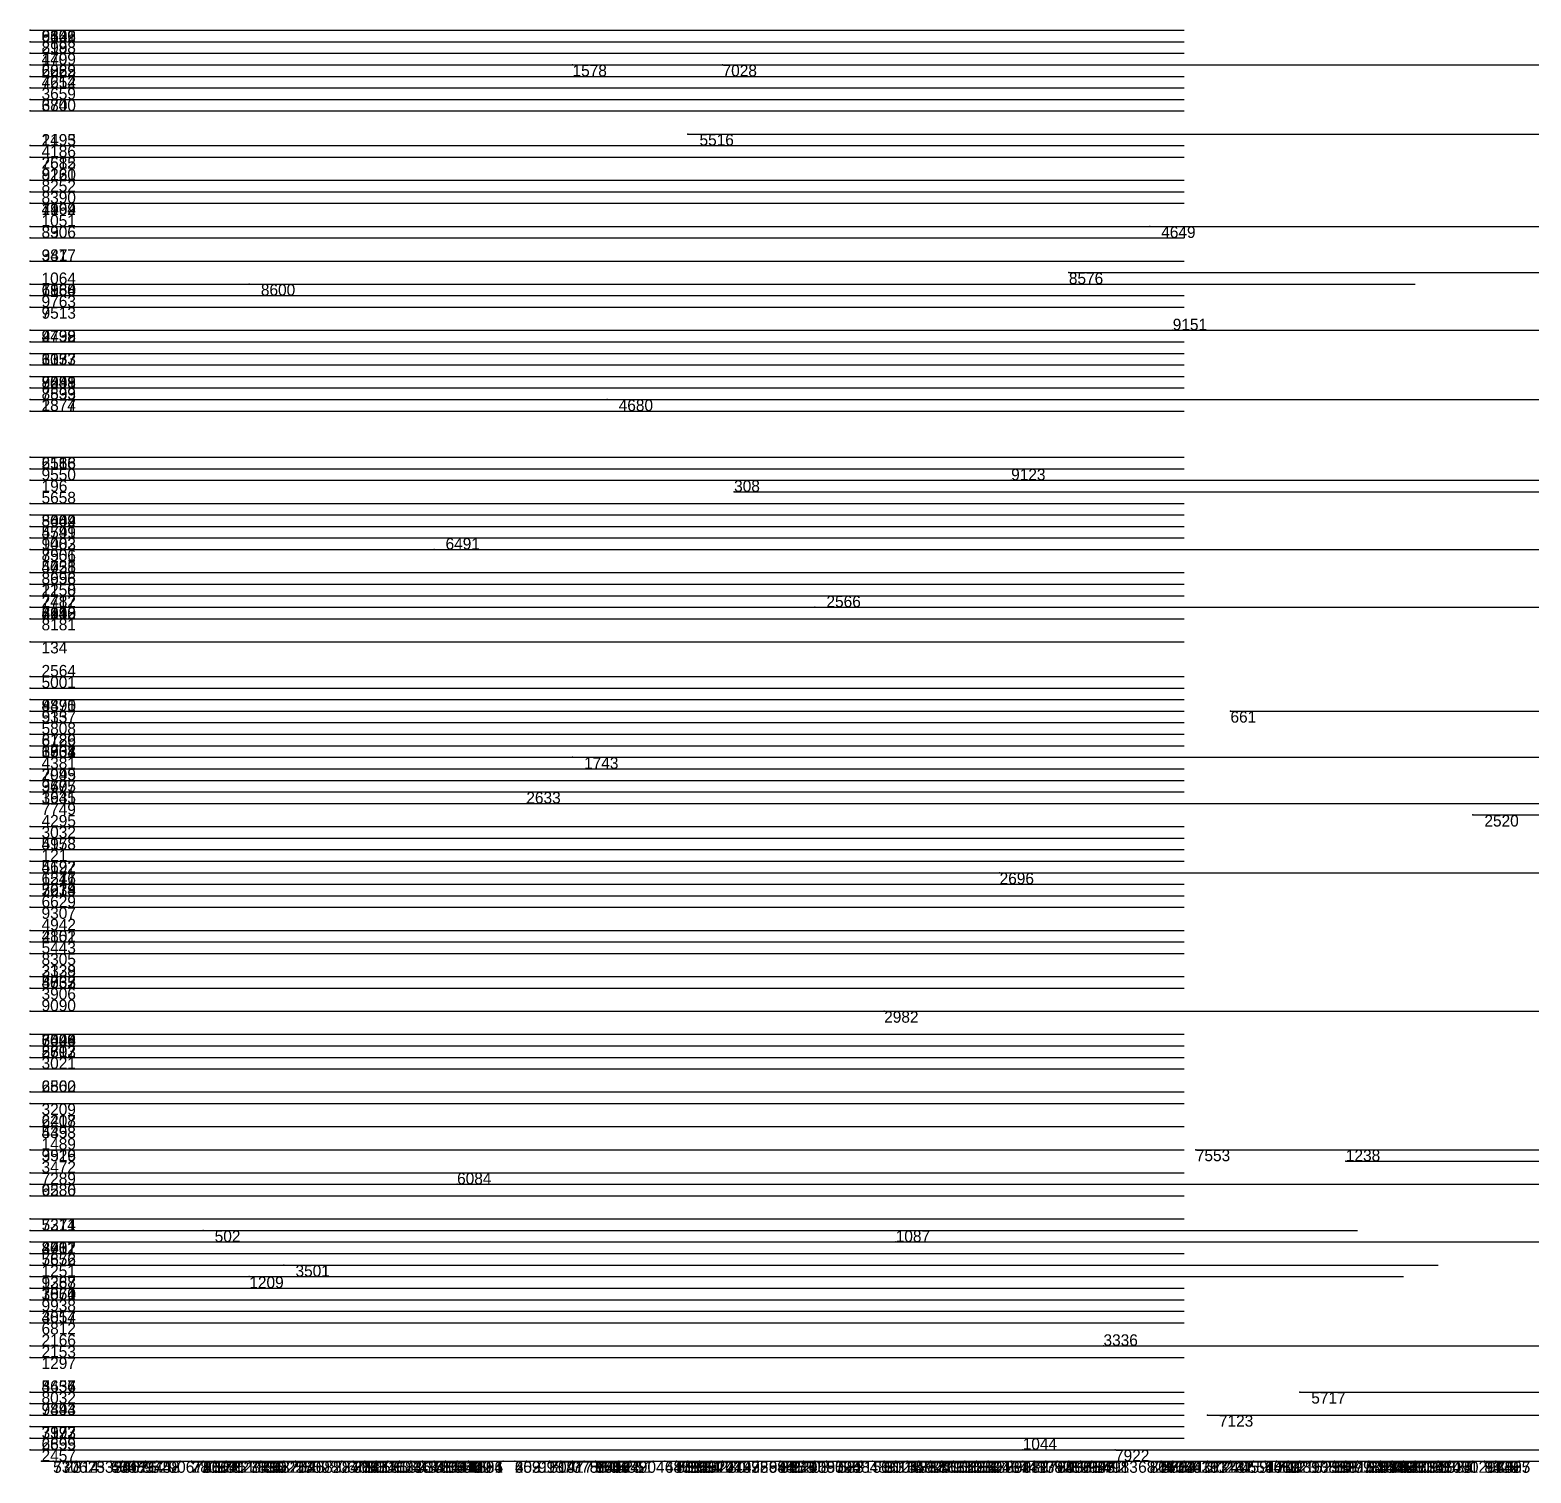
# Model space of a CAD drawing. Extents: x 0 to 1.1, y 0 to 1.
# Drawn here: x 0 to 0.13, y -0.001 to 0.124 of the extents above; entities that cross this region are included whole.
import ezdxf

# ---------------------------------------------------------------- set-up
doc = ezdxf.new("R2010")
doc.units = 0
for name, color, linetype in [('Normals', 1, 'CONTINUOUS'), ('Source_points', 5, 'CONTINUOUS'), ('Text', 3, 'CONTINUOUS')]:
    doc.layers.add(name, color=color, linetype=linetype)

msp = doc.modelspace()

# ---------------------------------------------------------------- linework, layer by layer
at = {"layer": 'Normals', "color": 1}
for p, q in [((0, 0.124, 0.31), (0.1, 0.124, 0.31)), ((0, 0.124, 0.747), (0.1, 0.124, 0.747)), ((0, 0.123, 0.093), (0.1, 0.123, 0.093)), ((0, 0.123, 0.949), (0.1, 0.123, 0.949)), ((0, 0.123, 0.295), (0.1, 0.123, 0.295)), ((0, 0.122, 0.174), (0.1, 0.122, 0.174)), ((0, 0.122, 0.249), (0.1, 0.122, 0.249)), ((0, 0.122, 0.011), (0.1, 0.122, 0.011)), ((0, 0.121, 0.569), (0.1, 0.121, 0.569)), ((0, 0.121, 0.419), (0.1, 0.121, 0.419)), ((0, 0.121, 0.749), (0.1, 0.121, 0.749)), ((0.047, 0.121), (0.147, 0.121)), ((0.06, 0.121), (0.16, 0.121)), ((0, 0.12, 0.441), (0.1, 0.12, 0.441)), ((0, 0.12, 0.558), (0.1, 0.12, 0.558)), ((0, 0.12, 0.978), (0.1, 0.12, 0.978)), ((0, 0.119, 0.64), (0.1, 0.119, 0.64)), ((0, 0.119, 0.804), (0.1, 0.119, 0.804)), ((0, 0.118, 0.289), (0.1, 0.118, 0.289)), ((0, 0.117, 0.148), (0.1, 0.117, 0.148)), ((0.057, 0.115, 1), (0.157, 0.115, 1)), ((0, 0.114, 0.23), (0.1, 0.114, 0.23)), ((0, 0.114, 0.164), (0.1, 0.114, 0.164)), ((0, 0.113, 0.527), (0.1, 0.113, 0.527)), ((0, 0.113, 0.339), (0.1, 0.113, 0.339)), ((0, 0.113, 0.217), (0.1, 0.113, 0.217)), ((0, 0.111, 0.005), (0.1, 0.111, 0.005)), ((0, 0.111, 0.486), (0.1, 0.111, 0.486)), ((0, 0.111, 0.321), (0.1, 0.111, 0.321)), ((0, 0.11, 0.503), (0.1, 0.11, 0.503)), ((0, 0.11, 0.183), (0.1, 0.11, 0.183)), ((0, 0.109, 0.52), (0.1, 0.109, 0.52)), ((0, 0.109, 0.224), (0.1, 0.109, 0.224)), ((0, 0.109, 0.433), (0.1, 0.109, 0.433)), ((0, 0.107, 0.062), (0.1, 0.107, 0.062)), ((0, 0.107, 0.801), (0.1, 0.107, 0.801)), ((0.097, 0.107), (0.197, 0.107)), ((0, 0.106, 0.697), (0.1, 0.106, 0.697)), ((0, 0.104, 0.271), (0.1, 0.104, 0.271)), ((0, 0.104, 0.7), (0.1, 0.104, 0.7)), ((0.09, 0.103, 1), (0.19, 0.103, 1)), ((0, 0.102, 0.5), (0.1, 0.102, 0.5)), ((0, 0.102, 0.689), (0.1, 0.102, 0.689)), ((0, 0.102, 0.958), (0.1, 0.102, 0.958)), ((0.019, 0.102, 1), (0.12, 0.102, 1)), ((0, 0.101, 0.664), (0.1, 0.101, 0.664)), ((0, 0.1, 0.682), (0.1, 0.1, 0.682)), ((0, 0.1, 0.706), (0.1, 0.1, 0.706)), ((0, 0.1, 0.962), (0.1, 0.1, 0.962)), ((0, 0.098, 0.589), (0.1, 0.098, 0.589)), ((0, 0.098, 0.904), (0.1, 0.098, 0.904)), ((0.099, 0.098, 1), (0.199, 0.098, 1)), ((0, 0.097, 0.017), (0.1, 0.097, 0.017)), ((0, 0.096, 0.656), (0.1, 0.096, 0.656)), ((0, 0.095, 0.297), (0.1, 0.095, 0.297)), ((0, 0.095, 0.458), (0.1, 0.095, 0.458)), ((0, 0.094, 0.62), (0.1, 0.094, 0.62)), ((0, 0.093, 0.112), (0.1, 0.093, 0.112)), ((0, 0.093, 0.495), (0.1, 0.093, 0.495)), ((0, 0.093, 0.039), (0.1, 0.093, 0.039)), ((0, 0.093, 0.035), (0.1, 0.093, 0.035)), ((0, 0.093, 0.781), (0.1, 0.093, 0.781)), ((0, 0.092, 0.348), (0.1, 0.092, 0.348)), ((0.05, 0.092), (0.15, 0.092)), ((0, 0.091, 0.871), (0.1, 0.091, 0.871)), ((0, 0.087, 0.614), (0.1, 0.087, 0.614)), ((0, 0.087, 0.826), (0.1, 0.087, 0.826)), ((0, 0.086, 0.624), (0.1, 0.086, 0.624)), ((0, 0.086, 0.839), (0.1, 0.086, 0.839)), ((0, 0.085, 0.794), (0.1, 0.085, 0.794)), ((0.085, 0.085), (0.185, 0.085)), ((0.061, 0.084, 1), (0.161, 0.084, 1)), ((0, 0.083, 0.476), (0.1, 0.083, 0.476)), ((0, 0.082, 0.618), (0.1, 0.082, 0.618)), ((0, 0.082, 0.18), (0.1, 0.082, 0.18)), ((0, 0.081, 0.743), (0.1, 0.081, 0.743)), ((0, 0.08, 0.332), (0.1, 0.08, 0.332)), ((0, 0.08, 0.372), (0.1, 0.08, 0.372)), ((0, 0.079, 0.434), (0.1, 0.079, 0.434)), ((0, 0.079, 0.347), (0.1, 0.079, 0.347)), ((0, 0.079, 0.427), (0.1, 0.079, 0.427)), ((0, 0.079, 0.705), (0.1, 0.079, 0.705)), ((0.035, 0.079), (0.135, 0.079)), ((0, 0.077, 0.689), (0.1, 0.077, 0.689)), ((0, 0.077, 0.788), (0.1, 0.077, 0.788)), ((0, 0.077, 0.612), (0.1, 0.077, 0.612)), ((0, 0.076, 0.356), (0.1, 0.076, 0.356)), ((0, 0.076, 0.127), (0.1, 0.076, 0.127)), ((0, 0.076, 0.573), (0.1, 0.076, 0.573)), ((0, 0.075, 0.433), (0.1, 0.075, 0.433)), ((0, 0.075, 0.142), (0.1, 0.075, 0.142)), ((0, 0.075, 0.444), (0.1, 0.075, 0.444)), ((0, 0.074, 0.533), (0.1, 0.074, 0.533)), ((0, 0.074, 0.889), (0.1, 0.074, 0.889)), ((0, 0.074, 0.566), (0.1, 0.074, 0.566)), ((0, 0.074, 0.839), (0.1, 0.074, 0.839)), ((0, 0.073, 0.361), (0.1, 0.073, 0.361)), ((0, 0.073, 0.815), (0.1, 0.073, 0.815)), ((0, 0.073, 0.69), (0.1, 0.073, 0.69)), ((0.068, 0.074, 1), (0.168, 0.074, 1)), ((0, 0.071, 0.243), (0.1, 0.071, 0.243)), ((0, 0.068, 0.886), (0.1, 0.068, 0.886)), ((0, 0.067, 0.049), (0.1, 0.067, 0.049)), ((0, 0.066, 0.095), (0.1, 0.066, 0.095)), ((0, 0.066, 0.15), (0.1, 0.066, 0.15)), ((0, 0.066, 0.257), (0.1, 0.066, 0.257)), ((0, 0.065, 0.784), (0.1, 0.065, 0.784)), ((0, 0.064, 0.967), (0.1, 0.064, 0.967)), ((0.104, 0.065, 1), (0.204, 0.065, 1)), ((0, 0.063, 0.407), (0.1, 0.063, 0.407)), ((0, 0.063, 0.808), (0.1, 0.063, 0.808)), ((0, 0.062, 0.914), (0.1, 0.062, 0.914)), ((0, 0.062, 0.928), (0.1, 0.062, 0.928)), ((0, 0.062, 0.658), (0.1, 0.062, 0.658)), ((0, 0.062, 0.945), (0.1, 0.062, 0.945)), ((0, 0.062, 0.761), (0.1, 0.062, 0.761)), ((0, 0.062, 0.066), (0.1, 0.062, 0.066)), ((0, 0.061, 0.793), (0.1, 0.061, 0.793)), ((0, 0.06, 0.125), (0.1, 0.06, 0.125)), ((0.047, 0.061), (0.147, 0.061)), ((0, 0.059, 0.986), (0.1, 0.059, 0.986)), ((0, 0.059, 0.605), (0.1, 0.059, 0.605)), ((0, 0.059, 0.341), (0.1, 0.059, 0.341)), ((0, 0.058, 0.94), (0.1, 0.058, 0.94)), ((0, 0.058, 0.701), (0.1, 0.058, 0.701)), ((0, 0.057, 0.602), (0.1, 0.057, 0.602)), ((0, 0.057, 0.001), (0.1, 0.057, 0.001)), ((0.043, 0.057), (0.143, 0.057)), ((0.125, 0.056), (0.225, 0.056)), ((0, 0.055, 0.633), (0.1, 0.055, 0.633)), ((0, 0.054, 0.18), (0.1, 0.054, 0.18)), ((0, 0.054, 0.644), (0.1, 0.054, 0.644)), ((0, 0.053, 0.664), (0.1, 0.053, 0.664)), ((0, 0.052, 0.466), (0.1, 0.052, 0.466)), ((0, 0.052, 0.646), (0.1, 0.052, 0.646)), ((0, 0.051, 0.715), (0.1, 0.051, 0.715)), ((0, 0.051, 0.918), (0.1, 0.051, 0.918)), ((0.084, 0.051), (0.184, 0.051)), ((0, 0.05, 0.177), (0.1, 0.05, 0.177)), ((0, 0.05, 0.584), (0.1, 0.05, 0.584)), ((0, 0.05, 0.942), (0.1, 0.05, 0.942)), ((0, 0.049, 0.444), (0.1, 0.049, 0.444)), ((0, 0.049, 0.425), (0.1, 0.049, 0.425)), ((0, 0.049, 0.658), (0.1, 0.049, 0.658)), ((0, 0.048, 0.595), (0.1, 0.048, 0.595)), ((0, 0.048, 0.309), (0.1, 0.048, 0.309)), ((0, 0.046, 0.237), (0.1, 0.046, 0.237)), ((0, 0.046, 0.315), (0.1, 0.046, 0.315)), ((0, 0.046, 0.288), (0.1, 0.046, 0.288)), ((0, 0.045, 0.891), (0.1, 0.045, 0.891)), ((0, 0.044, 0.242), (0.1, 0.044, 0.242)), ((0, 0.042, 0.719), (0.1, 0.042, 0.719)), ((0, 0.042, 0.358), (0.1, 0.042, 0.358)), ((0, 0.042, 0.672), (0.1, 0.042, 0.672)), ((0, 0.041, 0.767), (0.1, 0.041, 0.767)), ((0, 0.041, 0.414), (0.1, 0.041, 0.414)), ((0, 0.041, 0.113), (0.1, 0.041, 0.113)), ((0, 0.041, 0.31), (0.1, 0.041, 0.31)), ((0, 0.039, 0.312), (0.1, 0.039, 0.312)), ((0.074, 0.039), (0.174, 0.039)), ((0, 0.037, 0.567), (0.1, 0.037, 0.567)), ((0, 0.036, 0.467), (0.1, 0.036, 0.467)), ((0, 0.036, 0.137), (0.1, 0.036, 0.137)), ((0, 0.036, 0.577), (0.1, 0.036, 0.577)), ((0, 0.036, 0.881), (0.1, 0.036, 0.881)), ((0, 0.036, 0.415), (0.1, 0.036, 0.415)), ((0, 0.035, 0.453), (0.1, 0.035, 0.453)), ((0, 0.034, 0.272), (0.1, 0.034, 0.272)), ((0, 0.032, 0.337), (0.1, 0.032, 0.337)), ((0, 0.032, 0.895), (0.1, 0.032, 0.895)), ((0, 0.031, 0.861), (0.1, 0.031, 0.861)), ((0, 0.029, 0.198), (0.1, 0.029, 0.198)), ((0, 0.029, 0.855), (0.1, 0.029, 0.855)), ((0, 0.029, 0.048), (0.1, 0.029, 0.048)), ((0, 0.029, 0.961), (0.1, 0.029, 0.961)), ((0, 0.027, 0.853), (0.1, 0.027, 0.853)), ((0, 0.027, 0.478), (0.1, 0.027, 0.478)), ((0, 0.027, 0.48), (0.1, 0.027, 0.48)), ((0.101, 0.027), (0.201, 0.027)), ((0, 0.025, 0.064), (0.1, 0.025, 0.064)), ((0.114, 0.026), (0.214, 0.026)), ((0, 0.024, 0.375), (0.1, 0.024, 0.375)), ((0, 0.024, 0.68), (0.1, 0.024, 0.68)), ((0.037, 0.024), (0.137, 0.024)), ((0, 0.023, 0.459), (0.1, 0.023, 0.459)), ((0, 0.021, 0.468), (0.1, 0.021, 0.468)), ((0, 0.02, 0.394), (0.1, 0.02, 0.394)), ((0.015, 0.02, 1), (0.115, 0.02, 1)), ((0, 0.019, 0.367), (0.1, 0.019, 0.367)), ((0, 0.019, 0.034), (0.1, 0.019, 0.034)), ((0.075, 0.019, 1), (0.175, 0.019, 1)), ((0, 0.018, 0.679), (0.1, 0.018, 0.679)), ((0, 0.018, 0.774), (0.1, 0.018, 0.774)), ((0, 0.018, 0.881), (0.1, 0.018, 0.881)), ((0, 0.017, 0.602), (0.1, 0.017, 0.602)), ((0, 0.017, 0.312), (0.1, 0.017, 0.312)), ((0.022, 0.017, 1), (0.122, 0.017, 1)), ((0, 0.016, 0.906), (0.1, 0.016, 0.906)), ((0.019, 0.016, 1), (0.119, 0.016, 1)), ((0, 0.015, 0.24), (0.1, 0.015, 0.24)), ((0, 0.015, 0.613), (0.1, 0.015, 0.613)), ((0, 0.015, 0.372), (0.1, 0.015, 0.372)), ((0, 0.014, 0.971), (0.1, 0.014, 0.971)), ((0, 0.014, 0.494), (0.1, 0.014, 0.494)), ((0, 0.013, 0.802), (0.1, 0.013, 0.802)), ((0, 0.012, 0.293), (0.1, 0.012, 0.293)), ((0, 0.012, 0.864), (0.1, 0.012, 0.864)), ((0, 0.01, 0.191), (0.1, 0.01, 0.191)), ((0.093, 0.01), (0.193, 0.01)), ((0, 0.009, 0.594), (0.1, 0.009, 0.594)), ((0, 0.009, 0.127), (0.1, 0.009, 0.127)), ((0, 0.006, 0.479), (0.1, 0.006, 0.479)), ((0, 0.006, 0.563), (0.1, 0.006, 0.563)), ((0, 0.006, 0.279), (0.1, 0.006, 0.279)), ((0.11, 0.006), (0.21, 0.006)), ((0, 0.005, 0.158), (0.1, 0.005, 0.158)), ((0, 0.005, 0.261), (0.1, 0.005, 0.261)), ((0, 0.004, 0.097), (0.1, 0.004, 0.097)), ((0.102, 0.004), (0.203, 0.004)), ((0, 0.003, 0.667), (0.1, 0.003, 0.667)), ((0, 0.003, 0.603), (0.1, 0.003, 0.603)), ((0, 0.002, 0.198), (0.1, 0.002, 0.198)), ((0, 0.001, 0.679), (0.1, 0.001, 0.679)), ((0, 0.001, 0.46), (0.1, 0.001, 0.46)), ((0, 0.001, 0.457), (0.1, 0.001, 0.457)), ((0.001, 0, 0.925), (0.101, 0, 0.925)), ((0.002, 0, 0.99), (0.102, 0, 0.99)), ((0.003, 0, 0.447), (0.103, 0, 0.447)), ((0.004, 0, 0.995), (0.104, 0, 0.995)), ((0.005, 0, 0.085), (0.105, 0, 0.085)), ((0.006, 0, 0.041), (0.106, 0, 0.041)), ((0.006, 0, 0.391), (0.107, 0, 0.391)), ((0.006, 0, 0.544), (0.106, 0, 0.544)), ((0.007, 0, 0.546), (0.108, 0, 0.546)), ((0.008, 0, 0.91), (0.108, 0, 0.91)), ((0.009, 0, 0.854), (0.109, 0, 0.854)), ((0.01, 0, 0.041), (0.11, 0, 0.041)), ((0.01, 0, 0.477), (0.11, 0, 0.477)), ((0.011, 0, 0.743), (0.111, 0, 0.743)), ((0.013, 0, 0.159), (0.114, 0, 0.159)), ((0.014, 0, 0.825), (0.114, 0, 0.825)), ((0.014, 0, 0.442), (0.114, 0, 0.442)), ((0.014, 0, 0.241), (0.114, 0, 0.241)), ((0.014, 0, 0.102), (0.114, 0, 0.102)), ((0.015, 0, 0.2), (0.115, 0, 0.2)), ((0.015, 0, 0.602), (0.115, 0, 0.602)), ((0.016, 0, 0.665), (0.116, 0, 0.665)), ((0.016, 0, 0.64), (0.116, 0, 0.64)), ((0.017, 0, 0.636), (0.117, 0, 0.636)), ((0.017, 0, 0.496), (0.117, 0, 0.496)), ((0.019, 0, 0.004), (0.119, 0, 0.004)), ((0.019, 0, 0.93), (0.119, 0, 0.93)), ((0.019, 0, 0.226), (0.119, 0, 0.226)), ((0.02, 0, 0.199), (0.12, 0, 0.199)), ((0.02, 0, 0.355), (0.12, 0, 0.355)), ((0.02, 0, 0.12), (0.12, 0, 0.12)), ((0.02, 0, 0.974), (0.12, 0, 0.974)), ((0.02, 0, 0.02), (0.12, 0, 0.02)), ((0.02, 0, 0.916), (0.12, 0, 0.916)), ((0.022, 0, 0.629), (0.122, 0, 0.629)), ((0.023, 0, 0.343), (0.123, 0, 0.343)), ((0.023, 0, 0.51), (0.123, 0, 0.51)), ((0.023, 0, 0.055), (0.123, 0, 0.055)), ((0.023, 0, 0.685), (0.123, 0, 0.685)), ((0.026, 0, 0.312), (0.126, 0, 0.312)), ((0.027, 0, 0.655), (0.127, 0, 0.655)), ((0.027, 0, 0.391), (0.127, 0, 0.391)), ((0.027, 0, 0.901), (0.127, 0, 0.901)), ((0.027, 0, 0.093), (0.127, 0, 0.093)), ((0.028, 0, 0.839), (0.128, 0, 0.839)), ((0.028, 0, 0.867), (0.128, 0, 0.867)), ((0.029, 0, 0.419), (0.129, 0, 0.419)), ((0.029, 0, 0.296), (0.129, 0, 0.296)), ((0.029, 0, 0.947), (0.129, 0, 0.947)), ((0.03, 0, 0.111), (0.13, 0, 0.111)), ((0.031, 0, 0.562), (0.131, 0, 0.562)), ((0.032, 0, 0.692), (0.132, 0, 0.692)), ((0.032, 0, 0.385), (0.132, 0, 0.385)), ((0.033, 0, 0.98), (0.133, 0, 0.98)), ((0.034, 0, 0.617), (0.134, 0, 0.617)), ((0.034, 0, 0.184), (0.134, 0, 0.184)), ((0.035, 0, 0.088), (0.135, 0, 0.088)), ((0.035, 0, 0.078), (0.135, 0, 0.078)), ((0.036, 0, 0.068), (0.136, 0, 0.068)), ((0.036, 0, 0.801), (0.136, 0, 0.801)), ((0.036, 0, 0.412), (0.136, 0, 0.412)), ((0.036, 0, 0.851), (0.136, 0, 0.851)), ((0.037, 0, 0.697), (0.137, 0, 0.697)), ((0.037, 0, 0.171), (0.137, 0, 0.171)), ((0.038, 0, 0.053), (0.138, 0, 0.053)), ((0.041, 0, 0.015), (0.141, 0, 0.015)), ((0.042, 0, 0.074), (0.142, 0, 0.074)), ((0.042, 0, 0.916), (0.142, 0, 0.916)), ((0.043, 0, 0.425), (0.144, 0, 0.425)), ((0.043, 0, 0.188), (0.143, 0, 0.188)), ((0.045, 0, 0.275), (0.145, 0, 0.275)), ((0.045, 0, 0.705), (0.145, 0, 0.705)), ((0.046, 0, 0.32), (0.146, 0, 0.32)), ((0.047, 0, 0.467), (0.147, 0, 0.467)), ((0.048, 0, 0.449), (0.148, 0, 0.449)), ((0.048, 0, 0.211), (0.148, 0, 0.211)), ((0.048, 0, 0.182), (0.148, 0, 0.182)), ((0.048, 0, 0.337), (0.148, 0, 0.337)), ((0.048, 0, 0.623), (0.148, 0, 0.623)), ((0.049, 0, 0.697), (0.149, 0, 0.697)), ((0.049, 0, 0.081), (0.149, 0, 0.081)), ((0.049, 0, 0.484), (0.149, 0, 0.484)), ((0.049, 0, 0.143), (0.149, 0, 0.143)), ((0.049, 0, 0.592), (0.149, 0, 0.592)), ((0.049, 0, 0.154), (0.149, 0, 0.154)), ((0.049, 0, 0.74), (0.149, 0, 0.74)), ((0.051, 0, 0.013), (0.151, 0, 0.013)), ((0.051, 0, 0.114), (0.151, 0, 0.114)), ((0.052, 0, 0.877), (0.152, 0, 0.877)), ((0.054, 0, 0.287), (0.154, 0, 0.287)), ((0.054, 0, 0.19), (0.154, 0, 0.19)), ((0.055, 0, 0.608), (0.155, 0, 0.608)), ((0.055, 0, 0.49), (0.155, 0, 0.49)), ((0.055, 0, 0.564), (0.155, 0, 0.564)), ((0.055, 0, 0.09), (0.155, 0, 0.09)), ((0.055, 0, 0.941), (0.155, 0, 0.941)), ((0.056, 0, 0.599), (0.156, 0, 0.599)), ((0.056, 0, 0.448), (0.156, 0, 0.448)), ((0.057, 0, 0.044), (0.157, 0, 0.044)), ((0.058, 0, 0.387), (0.158, 0, 0.387)), ((0.058, 0, 0.486), (0.158, 0, 0.486)), ((0.058, 0, 0.889), (0.158, 0, 0.889)), ((0.059, 0, 0.256), (0.159, 0, 0.256)), ((0.06, 0, 0.575), (0.16, 0, 0.575)), ((0.06, 0, 0.864), (0.16, 0, 0.864)), ((0.06, 0, 0.433), (0.161, 0, 0.433)), ((0.06, 0, 0.85), (0.16, 0, 0.85)), ((0.063, 0, 0.061), (0.163, 0, 0.061)), ((0.063, 0, 0.662), (0.163, 0, 0.662)), ((0.063, 0, 0.38), (0.163, 0, 0.38)), ((0.065, 0, 0.291), (0.165, 0, 0.291)), ((0.065, 0, 0.014), (0.165, 0, 0.014)), ((0.065, 0, 0.991), (0.165, 0, 0.991)), ((0.065, 0, 0.616), (0.165, 0, 0.616)), ((0.065, 0, 0.562), (0.165, 0, 0.562)), ((0.067, 0, 0.698), (0.167, 0, 0.698)), ((0.068, 0, 0.477), (0.168, 0, 0.477)), ((0.068, 0, 0.777), (0.168, 0, 0.777)), ((0.069, 0, 0.932), (0.169, 0, 0.932)), ((0.07, 0, 0.973), (0.17, 0, 0.973)), ((0.07, 0, 0.754), (0.17, 0, 0.754)), ((0.072, 0, 0.861), (0.172, 0, 0.861)), ((0.073, 0, 0.778), (0.173, 0, 0.778)), ((0.073, 0, 0.306), (0.173, 0, 0.306)), ((0.074, 0, 0.976), (0.174, 0, 0.976)), ((0.074, 0, 0.659), (0.174, 0, 0.659)), ((0.075, 0, 0.41), (0.175, 0, 0.41)), ((0.076, 0, 0.004), (0.176, 0, 0.004)), ((0.076, 0, 0.604), (0.176, 0, 0.604)), ((0.077, 0, 0.013), (0.177, 0, 0.013)), ((0.077, 0, 0.262), (0.177, 0, 0.262)), ((0.077, 0, 0.101), (0.177, 0, 0.101)), ((0.077, 0, 0.583), (0.177, 0, 0.583)), ((0.078, 0, 0.385), (0.178, 0, 0.385)), ((0.079, 0, 0.81), (0.179, 0, 0.81)), ((0.079, 0, 0.225), (0.179, 0, 0.225)), ((0.08, 0, 0.756), (0.18, 0, 0.756)), ((0.081, 0, 0.902), (0.181, 0, 0.902)), ((0.082, 0, 0.18), (0.182, 0, 0.18)), ((0.082, 0, 0.544), (0.182, 0, 0.544)), ((0.082, 0, 0.158), (0.182, 0, 0.158)), ((0.083, 0, 0.999), (0.183, 0, 0.999)), ((0.083, 0, 0.038), (0.183, 0, 0.038)), ((0.085, 0, 0.034), (0.185, 0, 0.034)), ((0.085, 0, 0.561), (0.185, 0, 0.561)), ((0.085, 0, 0.266), (0.185, 0, 0.266)), ((0.085, 0, 0.205), (0.185, 0, 0.205)), ((0.086, 0.001), (0.186, 0.001)), ((0.086, 0, 0.607), (0.185, 0, 0.607)), ((0.087, 0, 0.423), (0.188, 0, 0.423)), ((0.087, 0, 0.838), (0.188, 0, 0.838)), ((0.088, 0, 0.578), (0.188, 0, 0.578)), ((0.088, 0, 0.532), (0.188, 0, 0.532)), ((0.088, 0, 0.055), (0.188, 0, 0.055)), ((0.089, 0, 0.645), (0.189, 0, 0.645)), ((0.089, 0, 0.081), (0.189, 0, 0.081)), ((0.09, 0, 0.317), (0.19, 0, 0.317)), ((0.09, 0, 0.868), (0.19, 0, 0.868)), ((0.091, 0, 0.446), (0.191, 0, 0.446)), ((0.091, 0, 0.654), (0.191, 0, 0.654)), ((0.091, 0, 0.405), (0.191, 0, 0.405)), ((0.092, 0, 0.635), (0.193, 0, 0.635)), ((0.092, 0, 0.007), (0.193, 0, 0.007)), ((0.094, 0.001), (0.194, 0.001)), ((0.096, 0, 0.129), (0.196, 0, 0.129)), ((0.096, 0, 0.234), (0.196, 0, 0.234)), ((0.097, 0, 0.964), (0.197, 0, 0.964)), ((0.097, 0, 0.774), (0.197, 0, 0.774)), ((0.098, 0, 0.305), (0.198, 0, 0.305)), ((0.098, 0, 0.281), (0.198, 0, 0.281)), ((0.098, 0, 0.198), (0.198, 0, 0.198)), ((0.098, 0, 0.128), (0.198, 0, 0.128)), ((0.099, 0, 0.424), (0.199, 0, 0.424)), ((0.099, 0, 0.73), (0.199, 0, 0.73)), ((0.099, 0, 0.557), (0.199, 0, 0.557)), ((0.1, 0, 0.717), (0.2, 0, 0.717)), ((0.1, 0, 0.083), (0.2, 0, 0.083)), ((0.102, 0, 0.818), (0.202, 0, 0.818)), ((0.102, 0, 0.806), (0.203, 0, 0.806)), ((0.102, 0, 0.461), (0.202, 0, 0.461)), ((0.104, 0, 0.38), (0.204, 0, 0.38)), ((0.104, 0, 0.163), (0.204, 0, 0.163)), ((0.106, 0, 0.937), (0.206, 0, 0.937)), ((0.106, 0, 0.419), (0.206, 0, 0.419)), ((0.107, 0, 0.237), (0.207, 0, 0.237)), ((0.107, 0, 0.161), (0.207, 0, 0.161)), ((0.107, 0, 0.178), (0.207, 0, 0.178)), ((0.108, 0, 0.599), (0.208, 0, 0.599)), ((0.108, 0, 0.467), (0.208, 0, 0.467)), ((0.109, 0, 0.861), (0.209, 0, 0.861)), ((0.11, 0, 0.697), (0.21, 0, 0.697)), ((0.111, 0, 0.952), (0.211, 0, 0.952)), ((0.111, 0, 0.049), (0.211, 0, 0.049)), ((0.111, 0, 0.837), (0.211, 0, 0.837)), ((0.111, 0, 0.616), (0.211, 0, 0.616)), ((0.111, 0, 0.242), (0.211, 0, 0.242)), ((0.112, 0, 0.781), (0.212, 0, 0.781)), ((0.112, 0, 0.062), (0.212, 0, 0.062)), ((0.113, 0, 0.9), (0.213, 0, 0.9)), ((0.114, 0, 0.279), (0.214, 0, 0.279)), ((0.114, 0, 0.426), (0.214, 0, 0.426)), ((0.114, 0, 0.491), (0.214, 0, 0.491)), ((0.115, 0, 0.349), (0.215, 0, 0.349)), ((0.116, 0, 0.38), (0.216, 0, 0.38)), ((0.117, 0, 0.117), (0.217, 0, 0.117)), ((0.117, 0, 0.056), (0.217, 0, 0.056)), ((0.117, 0, 0.434), (0.217, 0, 0.434)), ((0.117, 0, 0.957), (0.217, 0, 0.957)), ((0.117, 0, 0.953), (0.217, 0, 0.953)), ((0.117, 0, 0.426), (0.217, 0, 0.426)), ((0.118, 0, 0.272), (0.218, 0, 0.272)), ((0.118, 0, 0.624), (0.218, 0, 0.624)), ((0.118, 0, 0.317), (0.218, 0, 0.317)), ((0.119, 0, 0.194), (0.22, 0, 0.194)), ((0.119, 0, 0.544), (0.219, 0, 0.544)), ((0.12, 0, 0.554), (0.22, 0, 0.554)), ((0.12, 0, 0.354), (0.221, 0, 0.354)), ((0.122, 0, 0.614), (0.222, 0, 0.614)), ((0.122, 0, 0.634), (0.222, 0, 0.634)), ((0.123, 0, 0.398), (0.224, 0, 0.398)), ((0.123, 0, 0.657), (0.223, 0, 0.657)), ((0.125, 0, 0.09), (0.225, 0, 0.09)), ((0.125, 0, 0.248), (0.225, 0, 0.248)), ((0.125, 0, 0.506), (0.225, 0, 0.506)), ((0.126, 0, 0.262), (0.226, 0, 0.262)), ((0.126, 0, 0.057), (0.226, 0, 0.057)), ((0.127, 0, 0.42), (0.227, 0, 0.42)), ((0.129, 0, 0.562), (0.229, 0, 0.562))]:
    msp.add_line(p, q, dxfattribs=at)
at = {"layer": 'Source_points', "color": 5}
for p in [(0, 0.124, 0.31), (0, 0.124, 0.747), (0, 0.123, 0.093), (0, 0.123, 0.949), (0, 0.123, 0.295), (0, 0.122, 0.174), (0, 0.122, 0.249), (0, 0.122, 0.011), (0, 0.121, 0.569), (0, 0.121, 0.419), (0, 0.121, 0.749), (0.047, 0.121), (0.06, 0.121), (0, 0.12, 0.441), (0, 0.12, 0.558), (0, 0.12, 0.978), (0, 0.119, 0.64), (0, 0.119, 0.804), (0, 0.118, 0.289), (0, 0.117, 0.148), (0.057, 0.115, 1), (0, 0.114, 0.23), (0, 0.114, 0.164), (0, 0.113, 0.527), (0, 0.113, 0.339), (0, 0.113, 0.217), (0, 0.111, 0.005), (0, 0.111, 0.486), (0, 0.111, 0.321), (0, 0.11, 0.503), (0, 0.11, 0.183), (0, 0.109, 0.52), (0, 0.109, 0.224), (0, 0.109, 0.433), (0, 0.107, 0.062), (0, 0.107, 0.801), (0.097, 0.107), (0, 0.106, 0.697), (0, 0.104, 0.271), (0, 0.104, 0.7), (0.09, 0.103, 1), (0, 0.102, 0.5), (0, 0.102, 0.689), (0, 0.102, 0.958), (0.019, 0.102, 1), (0, 0.101, 0.664), (0, 0.1, 0.682), (0, 0.1, 0.706), (0, 0.1, 0.962), (0, 0.098, 0.589), (0, 0.098, 0.904), (0.099, 0.098, 1), (0, 0.097, 0.017), (0, 0.096, 0.656), (0, 0.095, 0.297), (0, 0.095, 0.458), (0, 0.094, 0.62), (0, 0.093, 0.112), (0, 0.093, 0.495), (0, 0.093, 0.039), (0, 0.093, 0.035), (0, 0.093, 0.781), (0, 0.092, 0.348), (0.05, 0.092), (0, 0.091, 0.871), (0, 0.087, 0.614), (0, 0.087, 0.826), (0, 0.086, 0.624), (0, 0.086, 0.839), (0, 0.085, 0.794), (0.085, 0.085), (0.061, 0.084, 1), (0, 0.083, 0.476), (0, 0.082, 0.618), (0, 0.082, 0.18), (0, 0.081, 0.743), (0, 0.08, 0.332), (0, 0.08, 0.372), (0, 0.079, 0.434), (0, 0.079, 0.347), (0, 0.079, 0.427), (0, 0.079, 0.705), (0.035, 0.079), (0, 0.077, 0.689), (0, 0.077, 0.788), (0, 0.077, 0.612), (0, 0.076, 0.356), (0, 0.076, 0.127), (0, 0.076, 0.573), (0, 0.075, 0.433), (0, 0.075, 0.142), (0, 0.075, 0.444), (0, 0.074, 0.533), (0, 0.074, 0.889), (0, 0.074, 0.566), (0, 0.074, 0.839), (0, 0.073, 0.361), (0, 0.073, 0.815), (0, 0.073, 0.69), (0.068, 0.074, 1), (0, 0.071, 0.243), (0, 0.068, 0.886), (0, 0.067, 0.049), (0, 0.066, 0.095), (0, 0.066, 0.15), (0, 0.066, 0.257), (0, 0.065, 0.784), (0, 0.064, 0.967), (0.104, 0.065, 1), (0, 0.063, 0.407), (0, 0.063, 0.808), (0, 0.062, 0.914), (0, 0.062, 0.928), (0, 0.062, 0.658), (0, 0.062, 0.945), (0, 0.062, 0.761), (0, 0.062, 0.066), (0, 0.061, 0.793), (0, 0.06, 0.125), (0.047, 0.061), (0, 0.059, 0.986), (0, 0.059, 0.605), (0, 0.059, 0.341), (0, 0.058, 0.94), (0, 0.058, 0.701), (0, 0.057, 0.602), (0, 0.057, 0.001), (0.043, 0.057), (0.125, 0.056), (0, 0.055, 0.633), (0, 0.054, 0.18), (0, 0.054, 0.644), (0, 0.053, 0.664), (0, 0.052, 0.466), (0, 0.052, 0.646), (0, 0.051, 0.715), (0, 0.051, 0.918), (0.084, 0.051), (0, 0.05, 0.177), (0, 0.05, 0.584), (0, 0.05, 0.942), (0, 0.049, 0.444), (0, 0.049, 0.425), (0, 0.049, 0.658), (0, 0.048, 0.595), (0, 0.048, 0.309), (0, 0.046, 0.237), (0, 0.046, 0.315), (0, 0.046, 0.288), (0, 0.045, 0.891), (0, 0.044, 0.242), (0, 0.042, 0.719), (0, 0.042, 0.358), (0, 0.042, 0.672), (0, 0.041, 0.767), (0, 0.041, 0.414), (0, 0.041, 0.113), (0, 0.041, 0.31), (0, 0.039, 0.312), (0.074, 0.039), (0, 0.037, 0.567), (0, 0.036, 0.467), (0, 0.036, 0.137), (0, 0.036, 0.577), (0, 0.036, 0.881), (0, 0.036, 0.415), (0, 0.035, 0.453), (0, 0.034, 0.272), (0, 0.032, 0.337), (0, 0.032, 0.895), (0, 0.031, 0.861), (0, 0.029, 0.198), (0, 0.029, 0.855), (0, 0.029, 0.048), (0, 0.029, 0.961), (0, 0.027, 0.853), (0, 0.027, 0.478), (0, 0.027, 0.48), (0.101, 0.027), (0, 0.025, 0.064), (0.114, 0.026), (0, 0.024, 0.375), (0, 0.024, 0.68), (0.037, 0.024), (0, 0.023, 0.459), (0, 0.021, 0.468), (0, 0.02, 0.394), (0.015, 0.02, 1), (0, 0.019, 0.367), (0, 0.019, 0.034), (0.075, 0.019, 1), (0, 0.018, 0.679), (0, 0.018, 0.774), (0, 0.018, 0.881), (0, 0.017, 0.602), (0, 0.017, 0.312), (0.022, 0.017, 1), (0, 0.016, 0.906), (0.019, 0.016, 1), (0, 0.015, 0.24), (0, 0.015, 0.613), (0, 0.015, 0.372), (0, 0.014, 0.971), (0, 0.014, 0.494), (0, 0.013, 0.802), (0, 0.012, 0.293), (0, 0.012, 0.864), (0, 0.01, 0.191), (0.093, 0.01), (0, 0.009, 0.594), (0, 0.009, 0.127), (0, 0.006, 0.479), (0, 0.006, 0.563), (0, 0.006, 0.279), (0.11, 0.006), (0, 0.005, 0.158), (0, 0.005, 0.261), (0, 0.004, 0.097), (0.102, 0.004), (0, 0.003, 0.667), (0, 0.003, 0.603), (0, 0.002, 0.198), (0, 0.001, 0.679), (0, 0.001, 0.46), (0, 0.001, 0.457), (0.001, 0, 0.925), (0.002, 0, 0.99), (0.003, 0, 0.447), (0.004, 0, 0.995), (0.005, 0, 0.085), (0.006, 0, 0.041), (0.006, 0, 0.391), (0.006, 0, 0.544), (0.007, 0, 0.546), (0.008, 0, 0.91), (0.009, 0, 0.854), (0.01, 0, 0.041), (0.01, 0, 0.477), (0.011, 0, 0.743), (0.013, 0, 0.159), (0.014, 0, 0.825), (0.014, 0, 0.442), (0.014, 0, 0.241), (0.014, 0, 0.102), (0.015, 0, 0.2), (0.015, 0, 0.602), (0.016, 0, 0.665), (0.016, 0, 0.64), (0.017, 0, 0.636), (0.017, 0, 0.496), (0.019, 0, 0.004), (0.019, 0, 0.93), (0.019, 0, 0.226), (0.02, 0, 0.199), (0.02, 0, 0.355), (0.02, 0, 0.12), (0.02, 0, 0.974), (0.02, 0, 0.02), (0.02, 0, 0.916), (0.022, 0, 0.629), (0.023, 0, 0.343), (0.023, 0, 0.51), (0.023, 0, 0.055), (0.023, 0, 0.685), (0.026, 0, 0.312), (0.027, 0, 0.655), (0.027, 0, 0.391), (0.027, 0, 0.901), (0.027, 0, 0.093), (0.028, 0, 0.839), (0.028, 0, 0.867), (0.029, 0, 0.419), (0.029, 0, 0.296), (0.029, 0, 0.947), (0.03, 0, 0.111), (0.031, 0, 0.562), (0.032, 0, 0.692), (0.032, 0, 0.385), (0.033, 0, 0.98), (0.034, 0, 0.617), (0.034, 0, 0.184), (0.035, 0, 0.088), (0.035, 0, 0.078), (0.036, 0, 0.068), (0.036, 0, 0.801), (0.036, 0, 0.412), (0.036, 0, 0.851), (0.037, 0, 0.697), (0.037, 0, 0.171), (0.038, 0, 0.053), (0.041, 0, 0.015), (0.042, 0, 0.074), (0.042, 0, 0.916), (0.043, 0, 0.425), (0.043, 0, 0.188), (0.045, 0, 0.275), (0.045, 0, 0.705), (0.046, 0, 0.32), (0.047, 0, 0.467), (0.048, 0, 0.449), (0.048, 0, 0.211), (0.048, 0, 0.182), (0.048, 0, 0.337), (0.048, 0, 0.623), (0.049, 0, 0.697), (0.049, 0, 0.081), (0.049, 0, 0.484), (0.049, 0, 0.143), (0.049, 0, 0.592), (0.049, 0, 0.154), (0.049, 0, 0.74), (0.051, 0, 0.013), (0.051, 0, 0.114), (0.052, 0, 0.877), (0.054, 0, 0.287), (0.054, 0, 0.19), (0.055, 0, 0.608), (0.055, 0, 0.49), (0.055, 0, 0.564), (0.055, 0, 0.09), (0.055, 0, 0.941), (0.056, 0, 0.599), (0.056, 0, 0.448), (0.057, 0, 0.044), (0.058, 0, 0.387), (0.058, 0, 0.486), (0.058, 0, 0.889), (0.059, 0, 0.256), (0.06, 0, 0.575), (0.06, 0, 0.864), (0.06, 0, 0.433), (0.06, 0, 0.85), (0.063, 0, 0.061), (0.063, 0, 0.662), (0.063, 0, 0.38), (0.065, 0, 0.291), (0.065, 0, 0.014), (0.065, 0, 0.991), (0.065, 0, 0.616), (0.065, 0, 0.562), (0.067, 0, 0.698), (0.068, 0, 0.477), (0.068, 0, 0.777), (0.069, 0, 0.932), (0.07, 0, 0.973), (0.07, 0, 0.754), (0.072, 0, 0.861), (0.073, 0, 0.778), (0.073, 0, 0.306), (0.074, 0, 0.976), (0.074, 0, 0.659), (0.075, 0, 0.41), (0.076, 0, 0.004), (0.076, 0, 0.604), (0.077, 0, 0.013), (0.077, 0, 0.262), (0.077, 0, 0.101), (0.077, 0, 0.583), (0.078, 0, 0.385), (0.079, 0, 0.81), (0.079, 0, 0.225), (0.08, 0, 0.756), (0.081, 0, 0.902), (0.082, 0, 0.18), (0.082, 0, 0.544), (0.082, 0, 0.158), (0.083, 0, 0.999), (0.083, 0, 0.038), (0.085, 0, 0.034), (0.085, 0, 0.561), (0.085, 0, 0.266), (0.085, 0, 0.205), (0.086, 0.001), (0.086, 0, 0.607), (0.087, 0, 0.423), (0.087, 0, 0.838), (0.088, 0, 0.578), (0.088, 0, 0.532), (0.088, 0, 0.055), (0.089, 0, 0.645), (0.089, 0, 0.081), (0.09, 0, 0.317), (0.09, 0, 0.868), (0.091, 0, 0.446), (0.091, 0, 0.654), (0.091, 0, 0.405), (0.092, 0, 0.635), (0.092, 0, 0.007), (0.094, 0.001), (0.096, 0, 0.129), (0.096, 0, 0.234), (0.097, 0, 0.964), (0.097, 0, 0.774), (0.098, 0, 0.305), (0.098, 0, 0.281), (0.098, 0, 0.198), (0.098, 0, 0.128), (0.099, 0, 0.424), (0.099, 0, 0.73), (0.099, 0, 0.557), (0.1, 0, 0.717), (0.1, 0, 0.083), (0.102, 0, 0.818), (0.102, 0, 0.806), (0.102, 0, 0.461), (0.104, 0, 0.38), (0.104, 0, 0.163), (0.106, 0, 0.937), (0.106, 0, 0.419), (0.107, 0, 0.237), (0.107, 0, 0.161), (0.107, 0, 0.178), (0.108, 0, 0.599), (0.108, 0, 0.467), (0.109, 0, 0.861), (0.11, 0, 0.697), (0.111, 0, 0.952), (0.111, 0, 0.049), (0.111, 0, 0.837), (0.111, 0, 0.616), (0.111, 0, 0.242), (0.112, 0, 0.781), (0.112, 0, 0.062), (0.113, 0, 0.9), (0.114, 0, 0.279), (0.114, 0, 0.426), (0.114, 0, 0.491), (0.115, 0, 0.349), (0.116, 0, 0.38), (0.117, 0, 0.117), (0.117, 0, 0.056), (0.117, 0, 0.434), (0.117, 0, 0.957), (0.117, 0, 0.953), (0.117, 0, 0.426), (0.118, 0, 0.272), (0.118, 0, 0.624), (0.118, 0, 0.317), (0.119, 0, 0.194), (0.119, 0, 0.544), (0.12, 0, 0.554), (0.12, 0, 0.354), (0.122, 0, 0.614), (0.122, 0, 0.634), (0.123, 0, 0.398), (0.123, 0, 0.657), (0.125, 0, 0.09), (0.125, 0, 0.248), (0.125, 0, 0.506), (0.126, 0, 0.262), (0.126, 0, 0.057), (0.127, 0, 0.42), (0.129, 0, 0.562)]:
    msp.add_point(p, dxfattribs=at)

# ---------------------------------------------------------------- texts
at = {"layer": 'Text', "color": 3}
for s, p in [('8436', (0.001, 0.123, 0.31)), ('8649', (0.001, 0.123, 0.949)), ('9122', (0.001, 0.123, 0.747)), ('9529', (0.001, 0.123, 0.295)), ('6301', (0.001, 0.123, 0.093)), ('8183', (0.001, 0.122, 0.011)), ('2998', (0.001, 0.122, 0.249)), ('4709', (0.001, 0.121, 0.419)), ('5825', (0.001, 0.12, 0.558)), ('5882', (0.001, 0.12, 0.749)), ('2062', (0.001, 0.12, 0.569)), ('6229', (0.001, 0.12, 0.978)), ('149', (0.001, 0.121, 0.174)), ('1578', (0.047, 0.12)), ('7028', (0.06, 0.12)), ('4254', (0.001, 0.119, 0.441)), ('7612', (0.001, 0.119, 0.804)), ('3659', (0.001, 0.118, 0.64)), ('370', (0.001, 0.117, 0.148)), ('6840', (0.001, 0.117, 0.289)), ('2193', (0.001, 0.114, 0.164)), ('1495', (0.001, 0.114, 0.23)), ('5516', (0.058, 0.114, 1)), ('4186', (0.001, 0.113, 0.339)), ('8231', (0.001, 0.111, 0.005)), ('8260', (0.001, 0.111, 0.486)), ('9121', (0.001, 0.111, 0.321)), ('2582', (0.001, 0.112, 0.527)), ('7615', (0.001, 0.112, 0.217)), ('8252', (0.001, 0.11, 0.503)), ('8390', (0.001, 0.109, 0.183)), ('4492', (0.001, 0.108, 0.224)), ('7969', (0.001, 0.108, 0.433)), ('1164', (0.001, 0.108, 0.52)), ('1051', (0.001, 0.107, 0.062)), ('3306', (0.001, 0.106, 0.801)), ('89', (0.001, 0.106, 0.697)), ('4649', (0.098, 0.106)), ('381', (0.001, 0.104, 0.271)), ('9477', (0.001, 0.104, 0.7)), ('1064', (0.001, 0.102, 0.5)), ('8576', (0.09, 0.102, 1)), ('6958', (0.001, 0.101, 0.664)), ('7860', (0.001, 0.101, 0.958)), ('1184', (0.001, 0.101, 0.689)), ('8600', (0.02, 0.101, 1)), ('9763', (0.001, 0.1, 0.962)), ('9513', (0.001, 0.099, 0.706)), ('7', (0.001, 0.099, 0.682)), ('9151', (0.099, 0.098, 1)), ('4739', (0.001, 0.097, 0.589)), ('9498', (0.001, 0.097, 0.904)), ('2792', (0.001, 0.097, 0.017)), ('3177', (0.001, 0.095, 0.656)), ('603', (0.001, 0.095, 0.297)), ('1353', (0.001, 0.095, 0.458)), ('8458', (0.001, 0.093, 0.035)), ('9243', (0.001, 0.093, 0.62)), ('7049', (0.001, 0.093, 0.112)), ('7591', (0.001, 0.093, 0.495)), ('8839', (0.001, 0.092, 0.781)), ('7593', (0.001, 0.092, 0.039)), ('2877', (0.001, 0.091, 0.871)), ('1374', (0.001, 0.091, 0.348)), ('4680', (0.051, 0.091)), ('511', (0.001, 0.086, 0.614)), ('9550', (0.001, 0.085, 0.839)), ('2586', (0.001, 0.086, 0.624)), ('6568', (0.001, 0.086, 0.826)), ('9123', (0.085, 0.085)), ('196', (0.001, 0.084, 0.794)), ('308', (0.061, 0.084, 1)), ('5658', (0.001, 0.083, 0.476)), ('3049', (0.001, 0.081, 0.618)), ('5664', (0.001, 0.081, 0.18)), ('8402', (0.001, 0.081, 0.743)), ('4541', (0.001, 0.08, 0.332)), ('5799', (0.001, 0.08, 0.372)), ('9083', (0.001, 0.079, 0.705)), ('1402', (0.001, 0.079, 0.434)), ('6491', (0.036, 0.079)), ('8901', (0.001, 0.078, 0.427)), ('7556', (0.001, 0.078, 0.347)), ('4035', (0.001, 0.077, 0.689)), ('5458', (0.001, 0.077, 0.788)), ('5721', (0.001, 0.077, 0.612)), ('3996', (0.001, 0.076, 0.127)), ('8658', (0.001, 0.076, 0.573)), ('2250', (0.001, 0.075, 0.356)), ('1158', (0.001, 0.075, 0.433)), ('2717', (0.001, 0.074, 0.142)), ('7482', (0.001, 0.074, 0.444)), ('2566', (0.069, 0.074, 1)), ('429', (0.001, 0.073, 0.533)), ('8453', (0.001, 0.073, 0.566)), ('8992', (0.001, 0.073, 0.839)), ('8181', (0.001, 0.072, 0.69)), ('2142', (0.001, 0.073, 0.889)), ('6910', (0.001, 0.073, 0.361)), ('7648', (0.001, 0.073, 0.815)), ('134', (0.001, 0.07, 0.243)), ('2564', (0.001, 0.068, 0.886)), ('5001', (0.001, 0.067, 0.049)), ('4875', (0.001, 0.065, 0.095)), ('8490', (0.001, 0.065, 0.15)), ('9391', (0.001, 0.065, 0.257)), ('533', (0.001, 0.064, 0.784)), ('5808', (0.001, 0.063, 0.407)), ('9157', (0.001, 0.064, 0.967)), ('661', (0.104, 0.064, 1)), ('8729', (0.001, 0.062, 0.808)), ('6186', (0.001, 0.062, 0.761)), ('3704', (0.001, 0.061, 0.928)), ('3868', (0.001, 0.061, 0.658)), ('3951', (0.001, 0.061, 0.945)), ('6331', (0.001, 0.061, 0.066)), ('1667', (0.001, 0.061, 0.914)), ('4381', (0.001, 0.06, 0.793)), ('2099', (0.001, 0.059, 0.125)), ('7945', (0.001, 0.059, 0.605)), ('1743', (0.048, 0.06)), ('3797', (0.001, 0.058, 0.986)), ('9405', (0.001, 0.058, 0.341)), ('9675', (0.001, 0.058, 0.701)), ('3641', (0.001, 0.057, 0.602)), ('1935', (0.001, 0.057, 0.94)), ('2633', (0.043, 0.057)), ('4295', (0.001, 0.055, 0.633)), ('7749', (0.001, 0.056, 0.001)), ('2520', (0.126, 0.055)), ('3032', (0.001, 0.054, 0.18)), ('4973', (0.001, 0.053, 0.644)), ('5158', (0.001, 0.053, 0.664)), ('4122', (0.001, 0.051, 0.715)), ('5697', (0.001, 0.051, 0.646)), ('121', (0.001, 0.052, 0.466)), ('6217', (0.001, 0.05, 0.918)), ('6576', (0.001, 0.05, 0.942)), ('1241', (0.001, 0.05, 0.177)), ('2696', (0.084, 0.05)), ('5039', (0.001, 0.049, 0.425)), ('2273', (0.001, 0.049, 0.584)), ('2918', (0.001, 0.049, 0.444)), ('7614', (0.001, 0.049, 0.658)), ('6629', (0.001, 0.048, 0.595)), ('4942', (0.001, 0.046, 0.288)), ('9307', (0.001, 0.047, 0.309)), ('4151', (0.001, 0.045, 0.315)), ('2802', (0.001, 0.045, 0.237)), ('5443', (0.001, 0.044, 0.891)), ('3129', (0.001, 0.042, 0.358)), ('8305', (0.001, 0.043, 0.242)), ('2338', (0.001, 0.042, 0.719)), ('4857', (0.001, 0.041, 0.672)), ('5033', (0.001, 0.041, 0.414)), ('5555', (0.001, 0.041, 0.113)), ('8762', (0.001, 0.041, 0.31)), ('3906', (0.001, 0.04, 0.767)), ('9090', (0.001, 0.039, 0.312)), ('2982', (0.074, 0.038)), ('3404', (0.001, 0.036, 0.137)), ('5546', (0.001, 0.036, 0.577)), ('6028', (0.001, 0.036, 0.567)), ('7699', (0.001, 0.036, 0.415)), ('5812', (0.001, 0.035, 0.881)), ('8607', (0.001, 0.035, 0.453)), ('2793', (0.001, 0.035, 0.467)), ('3021', (0.001, 0.034, 0.272)), ('2500', (0.001, 0.032, 0.337)), ('6862', (0.001, 0.032, 0.895)), ('3209', (0.001, 0.03, 0.861)), ('2217', (0.001, 0.029, 0.198)), ('6408', (0.001, 0.029, 0.961)), ('4398', (0.001, 0.028, 0.855)), ('5453', (0.001, 0.028, 0.048)), ('1489', (0.001, 0.027, 0.853)), ('3919', (0.001, 0.026, 0.478)), ('3472', (0.001, 0.025, 0.064)), ('9526', (0.001, 0.026, 0.48)), ('7553', (0.101, 0.026)), ('1238', (0.114, 0.026)), ('7289', (0.001, 0.024, 0.68)), ('6084', (0.037, 0.024)), ('9586', (0.001, 0.023, 0.459)), ('6280', (0.001, 0.023, 0.375)), ('5271', (0.001, 0.02, 0.468)), ('7314', (0.001, 0.02, 0.394)), ('502', (0.016, 0.019, 1)), ('1087', (0.075, 0.019, 1)), ('4901', (0.001, 0.018, 0.774)), ('3037', (0.001, 0.018, 0.367)), ('8767', (0.001, 0.018, 0.034)), ('2412', (0.001, 0.018, 0.679)), ('5876', (0.001, 0.017, 0.312)), ('7652', (0.001, 0.017, 0.881)), ('1251', (0.001, 0.016, 0.602)), ('3501', (0.023, 0.016, 1)), ('9268', (0.001, 0.015, 0.372)), ('1387', (0.001, 0.015, 0.906)), ('1209', (0.019, 0.015, 1)), ('3850', (0.001, 0.014, 0.24)), ('7574', (0.001, 0.014, 0.613)), ('1061', (0.001, 0.014, 0.971)), ('4814', (0.001, 0.012, 0.293)), ('3057', (0.001, 0.012, 0.802)), ('9938', (0.001, 0.013, 0.494)), ('6812', (0.001, 0.011, 0.864)), ('2166', (0.001, 0.01, 0.191)), ('3336', (0.093, 0.01)), ('2153', (0.001, 0.009, 0.127)), ('1297', (0.001, 0.008, 0.594)), ('4656', (0.001, 0.006, 0.563)), ('3434', (0.001, 0.006, 0.479)), ('5637', (0.001, 0.006, 0.279)), ('8032', (0.001, 0.005, 0.158)), ('5717', (0.111, 0.005)), ('9893', (0.001, 0.004, 0.261)), ('7444', (0.001, 0.004, 0.097)), ('7123', (0.103, 0.003)), ('3193', (0.001, 0.002, 0.667)), ('3372', (0.001, 0.002, 0.198)), ('7927', (0.001, 0.002, 0.603)), ('2695', (0.001, 0.001, 0.46)), ('6859', (0.001, 0.001, 0.457)), ('1044', (0.086, 0.001)), ('2457', (0.001, 0, 0.679)), ('5306', (0.002, -0.001, 0.925)), ('777', (0.002, -0.001, 0.99)), ('2314', (0.003, -0.001, 0.447)), ('2333', (0.005, -0.001, 0.995)), ('7535', (0.005, -0.001, 0.085)), ('4748', (0.007, -0.001, 0.391)), ('630', (0.007, -0.001, 0.041)), ('6635', (0.007, -0.001, 0.544)), ('4626', (0.008, -0.001, 0.546)), ('6676', (0.008, -0.001, 0.91)), ('7952', (0.009, -0.001, 0.854)), ('3742', (0.01, -0.001, 0.041)), ('9458', (0.01, -0.001, 0.477)), ('9067', (0.012, -0.001, 0.743)), ('2708', (0.014, -0.001, 0.159)), ('7819', (0.014, -0.001, 0.241)), ('455', (0.015, -0.001, 0.2)), ('3854', (0.015, -0.001, 0.442)), ('9007', (0.015, -0.001, 0.102)), ('2601', (0.015, -0.001, 0.825)), ('1002', (0.015, -0.001, 0.602)), ('5232', (0.016, -0.001, 0.64)), ('1752', (0.016, -0.001, 0.665)), ('8023', (0.017, -0.001, 0.496)), ('5110', (0.018, -0.001, 0.636)), ('3896', (0.019, -0.001, 0.226)), ('715', (0.019, -0.001, 0.004)), ('435', (0.02, -0.001, 0.199)), ('712', (0.02, -0.001, 0.355)), ('2902', (0.02, -0.001, 0.93)), ('4327', (0.021, -0.001, 0.974)), ('3276', (0.021, -0.001, 0.12)), ('6275', (0.021, -0.001, 0.02)), ('6871', (0.021, -0.001, 0.916)), ('5702', (0.023, -0.001, 0.629)), ('2559', (0.023, -0.001, 0.51)), ('1802', (0.023, -0.001, 0.343)), ('4685', (0.024, -0.001, 0.685)), ('2682', (0.024, -0.001, 0.055)), ('8067', (0.026, -0.001, 0.312)), ('8705', (0.027, -0.001, 0.093)), ('2409', (0.027, -0.001, 0.655)), ('3047', (0.028, -0.001, 0.901)), ('3867', (0.028, -0.001, 0.867)), ('2123', (0.028, -0.001, 0.839)), ('2733', (0.028, -0.001, 0.391)), ('8053', (0.029, -0.001, 0.296)), ('1055', (0.029, -0.001, 0.419)), ('8060', (0.03, -0.001, 0.947)), ('4023', (0.031, -0.001, 0.562)), ('1684', (0.031, -0.001, 0.111)), ('5693', (0.032, -0.001, 0.385)), ('4484', (0.033, -0.001, 0.692)), ('5720', (0.034, -0.001, 0.98)), ('6461', (0.034, -0.001, 0.184)), ('5814', (0.035, -0.001, 0.617)), ('7541', (0.035, -0.001, 0.078)), ('5551', (0.036, -0.001, 0.088)), ('8860', (0.036, -0.001, 0.851)), ('4169', (0.037, -0.001, 0.801)), ('3790', (0.037, -0.001, 0.068)), ('6442', (0.037, -0.001, 0.412)), ('4864', (0.038, -0.001, 0.171)), ('7896', (0.038, -0.001, 0.053)), ('1181', (0.038, -0.001, 0.697)), ('402', (0.042, -0.001, 0.074)), ('653', (0.042, -0.001, 0.916)), ('2591', (0.042, -0.001, 0.015)), ('998', (0.044, -0.001, 0.425)), ('9137', (0.044, -0.001, 0.188)), ('8047', (0.045, -0.001, 0.705)), ('7191', (0.045, -0.001, 0.275)), ('3758', (0.047, -0.001, 0.467)), ('7781', (0.047, -0.001, 0.32)), ('7710', (0.048, -0.001, 0.337)), ('303', (0.049, -0.001, 0.449)), ('5007', (0.049, -0.001, 0.081)), ('5442', (0.049, -0.001, 0.484)), ('5539', (0.049, -0.001, 0.182)), ('8666', (0.049, -0.001, 0.623)), ('8778', (0.049, -0.001, 0.154)), ('9812', (0.049, -0.001, 0.74)), ('7070', (0.049, -0.001, 0.143)), ('7975', (0.049, -0.001, 0.592)), ('1975', (0.049, -0.001, 0.211)), ('4528', (0.05, -0.001, 0.697)), ('4551', (0.051, -0.001, 0.114)), ('420', (0.052, -0.001, 0.013)), ('4904', (0.052, -0.001, 0.877)), ('488', (0.055, -0.001, 0.287)), ('6479', (0.055, -0.001, 0.19)), ('6808', (0.055, -0.001, 0.09)), ('5375', (0.056, -0.001, 0.608)), ('8051', (0.056, -0.001, 0.941)), ('6038', (0.056, -0.001, 0.49)), ('6590', (0.056, -0.001, 0.564)), ('7353', (0.056, -0.001, 0.448)), ('3651', (0.057, -0.001, 0.599)), ('4822', (0.058, -0.001, 0.889)), ('3914', (0.058, -0.001, 0.486)), ('2670', (0.058, -0.001, 0.387)), ('1177', (0.058, -0.001, 0.044)), ('4230', (0.059, -0.001, 0.256)), ('4933', (0.061, -0.001, 0.864)), ('7225', (0.061, -0.001, 0.433)), ('7498', (0.061, -0.001, 0.85)), ('1372', (0.061, -0.001, 0.575)), ('8985', (0.064, -0.001, 0.662)), ('9841', (0.064, -0.001, 0.38)), ('6441', (0.064, -0.001, 0.061)), ('3553', (0.065, -0.001, 0.014)), ('3873', (0.065, -0.001, 0.991)), ('9759', (0.065, -0.001, 0.562)), ('9145', (0.066, -0.001, 0.616)), ('2290', (0.066, -0.001, 0.291)), ('208', (0.067, -0.001, 0.698)), ('5738', (0.069, -0.001, 0.477)), ('8020', (0.069, -0.001, 0.777)), ('9594', (0.069, -0.001, 0.932)), ('5831', (0.07, -0.001, 0.973)), ('6251', (0.07, -0.001, 0.754)), ('8489', (0.072, -0.001, 0.861)), ('5061', (0.073, -0.001, 0.778)), ('8121', (0.074, -0.001, 0.306)), ('6004', (0.074, -0.001, 0.659)), ('3187', (0.075, -0.001, 0.976)), ('5592', (0.076, -0.001, 0.41)), ('1480', (0.076, -0.001, 0.004)), ('8872', (0.077, -0.001, 0.583)), ('2321', (0.077, -0.001, 0.604)), ('8766', (0.078, -0.001, 0.101)), ('170', (0.078, -0.001, 0.013)), ('1313', (0.078, -0.001, 0.262)), ('4002', (0.079, -0.001, 0.385)), ('6055', (0.079, -0.001, 0.81)), ('9305', (0.08, -0.001, 0.225)), ('5060', (0.081, -0.001, 0.756)), ('7533', (0.081, -0.001, 0.902)), ('9801', (0.082, -0.001, 0.158)), ('6324', (0.082, -0.001, 0.18)), ('4338', (0.083, -0.001, 0.038)), ('8229', (0.083, -0.001, 0.544)), ('2330', (0.083, -0.001, 0.999)), ('3441', (0.085, -0.001, 0.561)), ('6748', (0.085, -0.001, 0.205)), ('989', (0.086, -0.001, 0.034)), ('6117', (0.086, -0.001, 0.266)), ('132', (0.086, -0.001, 0.607)), ('3978', (0.088, -0.001, 0.423)), ('7826', (0.088, -0.001, 0.838)), ('3130', (0.089, -0.001, 0.081)), ('5488', (0.089, -0.001, 0.578)), ('8008', (0.089, -0.001, 0.532)), ('9906', (0.089, -0.001, 0.055)), ('2187', (0.089, -0.001, 0.645)), ('2118', (0.09, -0.001, 0.317)), ('3396', (0.091, -0.001, 0.868)), ('9983', (0.091, -0.001, 0.405)), ('2147', (0.091, -0.001, 0.446)), ('5712', (0.092, -0.001, 0.654)), ('418', (0.093, -0.001, 0.635)), ('7913', (0.093, -0.001, 0.007)), ('7922', (0.094, 0)), ('6824', (0.096, -0.001, 0.234)), ('8747', (0.097, -0.001, 0.774)), ('2066', (0.097, -0.001, 0.129)), ('3613', (0.098, -0.001, 0.281)), ('5764', (0.098, -0.001, 0.198)), ('2824', (0.098, -0.001, 0.305)), ('6704', (0.098, -0.001, 0.128)), ('7254', (0.098, -0.001, 0.964)), ('4636', (0.1, -0.001, 0.424)), ('8011', (0.1, -0.001, 0.557)), ('291', (0.1, -0.001, 0.717)), ('7429', (0.1, -0.001, 0.73)), ('1672', (0.101, -0.001, 0.083)), ('2022', (0.102, -0.001, 0.818)), ('3232', (0.103, -0.001, 0.806)), ('7147', (0.103, -0.001, 0.461)), ('4055', (0.104, -0.001, 0.38)), ('4591', (0.105, -0.001, 0.163)), ('4081', (0.107, -0.001, 0.419)), ('8437', (0.107, -0.001, 0.178)), ('6019', (0.107, -0.001, 0.237)), ('186', (0.107, -0.001, 0.937)), ('2098', (0.108, -0.001, 0.599)), ('7418', (0.108, -0.001, 0.161)), ('3215', (0.109, -0.001, 0.467)), ('237', (0.11, -0.001, 0.861)), ('9353', (0.111, -0.001, 0.242)), ('1085', (0.111, -0.001, 0.697)), ('2195', (0.112, -0.001, 0.952)), ('2383', (0.112, -0.001, 0.049)), ('2531', (0.112, -0.001, 0.837)), ('2959', (0.112, -0.001, 0.616)), ('54', (0.113, -0.001, 0.781)), ('787', (0.113, -0.001, 0.062)), ('2973', (0.114, -0.001, 0.491)), ('1798', (0.114, -0.001, 0.9)), ('1001', (0.115, -0.001, 0.279)), ('1542', (0.115, -0.001, 0.426)), ('9254', (0.116, -0.001, 0.349)), ('2542', (0.116, -0.001, 0.38)), ('4132', (0.117, -0.001, 0.434)), ('8276', (0.117, -0.001, 0.426)), ('6423', (0.117, -0.001, 0.953)), ('1599', (0.117, -0.001, 0.117)), ('4046', (0.118, -0.001, 0.056)), ('4431', (0.118, -0.001, 0.957)), ('4769', (0.118, -0.001, 0.624)), ('558', (0.118, -0.001, 0.272)), ('6177', (0.118, -0.001, 0.317)), ('6809', (0.119, -0.001, 0.544)), ('6068', (0.12, -0.001, 0.194)), ('3474', (0.121, -0.001, 0.554)), ('6860', (0.121, -0.001, 0.354)), ('5034', (0.122, -0.001, 0.614)), ('7825', (0.122, -0.001, 0.634)), ('5121', (0.124, -0.001, 0.398)), ('9029', (0.124, -0.001, 0.657)), ('8128', (0.126, -0.001, 0.248)), ('9329', (0.126, -0.001, 0.506)), ('1432', (0.126, -0.001, 0.09)), ('4555', (0.127, -0.001, 0.42)), ('8425', (0.127, -0.001, 0.057)), ('7307', (0.127, -0.001, 0.262))]:
    msp.add_text(s, height=0.001, dxfattribs=at).set_placement(p)

doc.saveas('drawing.dxf')
